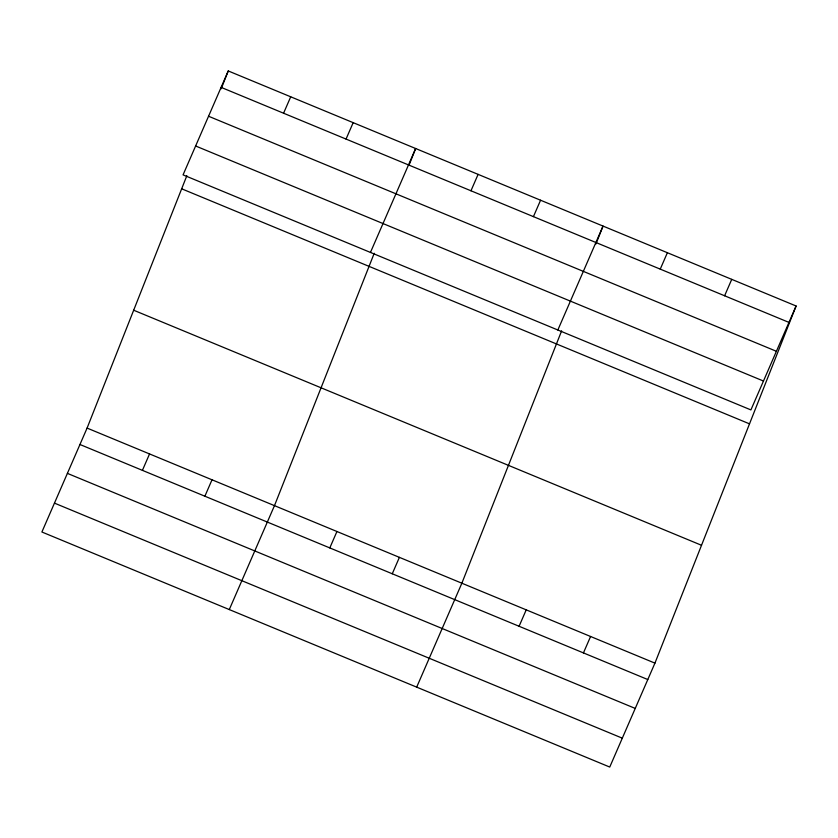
<?xml version="1.0" encoding="UTF-8"?>
<svg xmlns="http://www.w3.org/2000/svg" width="838" height="838" viewBox="0 0 838 838"><rect width="100%" height="100%" fill="white"/><g stroke="black" fill="none" stroke-linecap="round" stroke-linejoin="round"><path stroke-width="1.26" d="M796.1 305.996L750.911 409.918L183.061 174.87L228.25 70.947L796.1 305.996L654.939 663.13L609.75 767.053L41.9 532.004L87.089 428.082L186.843 175.708M221.19 88.797L228.25 70.947M374.23 253.275L274.476 505.649L229.287 609.572M409.049 165.18L415.638 148.515L370.448 252.437M561.628 330.842L461.864 583.217L416.685 687.139M595.975 243.931L603.035 226.082L557.846 330.004M283.579 113.214L290.713 96.799M142.418 470.348L149.552 453.934M346.042 139.077L353.175 122.652M204.881 496.211L212.014 479.797M470.966 190.781L478.1 174.367M329.805 547.916L336.939 531.502M533.429 216.633L540.573 200.219M392.268 573.779L399.401 557.354M660.25 269.134L667.383 252.72M519.089 626.269L526.222 609.855M724.608 295.772L731.742 279.358M583.447 652.907L590.581 636.492M221.117 87.362L788.967 322.41M208.557 116.241L776.407 351.29M195.621 145.99L763.47 381.039M181.668 188.801L749.518 423.85M133.671 310.228L701.521 545.276M87.089 428.082L654.939 663.13M79.945 444.496L647.795 679.545M67.396 473.376L635.246 708.424M54.46 503.125L622.309 738.173"/></g></svg>
